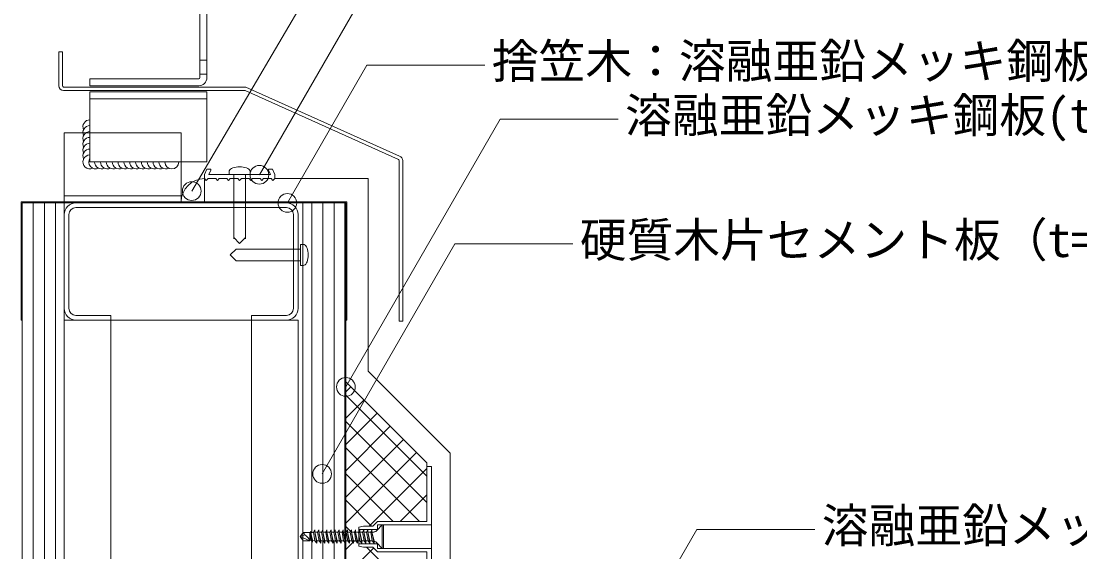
# Model space of a CAD drawing. Units: millimetres, scale not verified. Extents: x -1381 to 1379, y -955 to 955.
# Drawn here: x -582.7 to -130.1, y 12 to 238.6 of the extents above; entities that cross this region are included whole.
import ezdxf
from ezdxf.enums import TextEntityAlignment as Align

# ---------------------------------------------------------------- set-up
doc = ezdxf.new("R2010")
doc.units = ezdxf.units.MM
doc.header["$LTSCALE"] = 3
for name, color, linetype, lineweight in [('0-1_HATCH', 9, 'Continuous', 18), ('0-2_BOUSUI', 1, 'Continuous', 18), ('0-3_MOJI', 7, 'Continuous', 18), ('0-4_KANAMONO_SCREW', 4, 'Continuous', 18), ('0-5_dannnetu', 6, 'Continuous', 18), ('0-6_KANAMONO', 5, 'Continuous', 18), ('0-8_doubuti', 5, 'Continuous', 18), ('0-A_bo-do', 3, 'Continuous', 18), ('0-B_ZATU', 6, 'Continuous', 18)]:
    doc.layers.add(name, color=color, linetype=linetype, lineweight=lineweight)
doc.styles.add('ＭＳ ゴシック', font='')
doc.styles.get('ＭＳ ゴシック').set_extended_font_data('MS Gothic')

msp = doc.modelspace()

# ---------------------------------------------------------------- linework, layer by layer
at = {"layer": '0-1_HATCH'}
for p, q in [((-582.332, -581.775), (-582.332, 161.008)), ((-577.569, -579.025), (-577.569, 161.008)), ((-572.807, -575.166), (-572.807, 161.008)), ((-568.044, -573.526), (-568.044, 161.008)), ((-458.507, 20.074), (-458.507, 161.008)), ((-453.744, 20.358), (-453.744, 161.008)), ((-448.982, 20.491), (-448.982, 161.008)), ((-443.938, 80.325), (-441.796, 82.467)), ((-409.338, 44.347), (-443.938, 78.947)), ((-443.938, 69.099), (-436.183, 76.854)), ((-443.938, 57.874), (-430.571, 71.241)), ((-409.338, 33.122), (-443.938, 67.722)), ((-443.938, 46.649), (-424.958, 65.629)), ((-443.938, 35.423), (-419.345, 60.016)), ((-412.45, 25.008), (-443.938, 56.496)), ((-443.938, 24.198), (-413.733, 54.403)), ((-423.675, 25.008), (-443.938, 45.271)), ((-433.902, 23.008), (-409.338, 47.573)), ((-420.677, 25.008), (-409.338, 36.347)), ((-432.901, 23.008), (-443.938, 34.046)), ((-441.851, 20.733), (-443.938, 22.82)), ((-409.451, 25.008), (-409.338, 25.122)), ((-441.476, 20.358), (-441.513, 20.395)), ((-458.507, -98.992), (-458.507, 16.672)), ((-453.744, -98.992), (-453.744, 16.658)), ((-448.982, -98.992), (-448.982, 16.658)), ((-443.938, 12.973), (-440.901, 16.009)), ((-443.938, 1.747), (-432.007, 13.678)), ((-440.638, 16.273), (-440.252, 16.658)), ((-409.338, -11.78), (-435.126, 14.008))]:
    msp.add_line(p, q, dxfattribs=at)
at = {"layer": '0-2_BOUSUI'}
msp.add_line((-504.338, 161.408), (-504.338, 171.258), dxfattribs=at)
msp.add_lwpolyline([(899.47, -54.992), (-355.196, -54.992), (-399.338, -10.849), (-399.338, 54.151), (-434.338, 89.151), (-434.338, 171.408), (-474.338, 171.408)], dxfattribs=at)
msp.add_arc((-504.338, 161.408), 10, 90, 180, dxfattribs=at)
at = {"layer": '0-3_MOJI'}
for points in [[(-360.216, 334.76), (-410.654, 334.76), (-509.812, 166.06)], [(-362.476, 290.773), (-412.914, 290.773), (-480.901, 173.016)], [(-384.506, 219.887), (-434.945, 219.887), (-468.938, 161.009)], [(-327.523, 196.715), (-377.961, 196.715), (-443.938, 82.44)], [(-346.923, 143.503), (-397.361, 143.503), (-454.071, 45.279)], [(-243.438, 21.577), (-293.876, 21.577), (-361.863, -96.179)]]:
    msp.add_lwpolyline(points, dxfattribs=at)
for centre in [(-480.901, 173.016), (-509.812, 166.06), (-468.938, 161.009), (-443.938, 82.44), (-454.071, 45.279)]:
    msp.add_circle(centre, 4, dxfattribs=at)
at = {"layer": '0-4_KANAMONO_SCREW'}
for p, q in [((-493.838, 174.408), (-493.769, 174.756)), ((-493.838, 174.408), (-493.838, 173.108)), ((-484.838, 173.108), (-493.838, 173.108)), ((-493.769, 174.756), (-493.566, 175.092)), ((-493.566, 175.092), (-493.235, 175.408)), ((-493.235, 175.408), (-492.785, 175.694)), ((-492.785, 175.694), (-492.23, 175.94)), ((-492.23, 175.94), (-491.588, 176.14)), ((-491.838, 173.108), (-491.838, 145.608)), ((-491.588, 176.14), (-490.877, 176.287)), ((-490.877, 176.287), (-490.119, 176.378)), ((-490.119, 176.378), (-489.338, 176.408)), ((-489.338, 176.408), (-488.556, 176.378)), ((-488.556, 176.378), (-487.799, 176.287)), ((-487.799, 176.287), (-487.088, 176.14)), ((-487.088, 176.14), (-486.445, 175.94)), ((-486.838, 173.108), (-486.838, 145.608)), ((-486.445, 175.94), (-485.891, 175.694)), ((-485.891, 175.694), (-485.441, 175.408)), ((-485.441, 175.408), (-485.109, 175.092)), ((-485.109, 175.092), (-484.906, 174.756)), ((-484.906, 174.756), (-484.838, 174.408)), ((-484.838, 174.408), (-484.838, 173.108)), ((-489.338, 143.708), (-491.838, 146.208)), ((-489.338, 143.708), (-486.838, 146.208)), ((-493.338, 138.808), (-490.838, 141.308)), ((-463.338, 141.308), (-490.838, 141.308)), ((-463.338, 143.308), (-463.338, 134.308)), ((-462.038, 143.308), (-463.338, 143.308)), ((-461.691, 143.24), (-462.038, 143.308)), ((-461.354, 143.037), (-461.691, 143.24)), ((-461.038, 142.705), (-461.354, 143.037)), ((-460.753, 142.256), (-461.038, 142.705)), ((-460.506, 141.701), (-460.753, 142.256)), ((-460.306, 141.058), (-460.506, 141.701)), ((-460.159, 140.347), (-460.306, 141.058)), ((-460.069, 139.59), (-460.159, 140.347)), ((-493.338, 138.808), (-490.838, 136.308)), ((-463.338, 136.308), (-490.838, 136.308)), ((-460.753, 135.361), (-460.506, 135.916)), ((-460.506, 135.916), (-460.306, 136.558)), ((-460.306, 136.558), (-460.159, 137.269)), ((-460.159, 137.269), (-460.069, 138.027)), ((-460.038, 138.808), (-460.069, 139.59)), ((-460.069, 138.027), (-460.038, 138.808)), ((-462.038, 134.308), (-463.338, 134.308)), ((-462.038, 134.308), (-461.691, 134.377)), ((-461.691, 134.377), (-461.354, 134.58)), ((-461.354, 134.58), (-461.038, 134.911)), ((-461.038, 134.911), (-460.753, 135.361)), ((-428.338, 23.508), (-430.758, 21.088)), ((-428.338, 23.508), (-427.838, 23.508)), ((-427.838, 23.508), (-427.838, 13.508)), ((-463.438, 18.508), (-462.212, 20.258)), ((-463.438, 18.508), (-461.434, 19.25)), ((-463.438, 18.508), (-462.212, 16.758)), ((-459.27, 20.258), (-462.212, 20.258)), ((-458.838, 20.74), (-459.27, 19.94)), ((-459.27, 20.258), (-459.27, 16.758)), ((-459.27, 19.94), (-458.738, 16.98)), ((-457.804, 20.358), (-458.838, 19.94)), ((-458.838, 19.94), (-458.138, 16.18)), ((-457.263, 21.358), (-457.804, 20.358)), ((-457.804, 20.358), (-457.138, 16.658)), ((-457.263, 21.358), (-457.263, 20.358)), ((-456.054, 20.358), (-457.263, 20.358)), ((-457.263, 20.358), (-456.388, 15.658)), ((-457.263, 20.358), (-456.388, 16.658)), ((-455.513, 21.358), (-456.054, 20.358)), ((-456.054, 20.358), (-455.388, 16.658)), ((-455.513, 21.358), (-455.513, 20.358)), ((-454.304, 20.358), (-455.513, 20.358)), ((-455.513, 20.358), (-454.638, 15.658)), ((-455.513, 20.358), (-454.638, 16.658)), ((-453.763, 21.358), (-454.304, 20.358)), ((-454.304, 20.358), (-453.638, 16.658)), ((-453.763, 21.358), (-453.763, 20.358)), ((-453.763, 20.358), (-452.888, 15.658)), ((-453.763, 20.358), (-452.888, 16.658)), ((-452.554, 20.358), (-453.763, 20.358)), ((-452.013, 21.358), (-452.013, 20.358)), ((-450.804, 20.358), (-452.013, 20.358)), ((-452.013, 20.358), (-451.138, 15.658)), ((-452.013, 20.358), (-451.138, 16.658)), ((-450.263, 21.358), (-450.804, 20.358)), ((-450.804, 20.358), (-450.138, 16.658)), ((-450.263, 21.358), (-450.263, 20.358)), ((-449.054, 20.358), (-450.263, 20.358)), ((-450.263, 20.358), (-449.388, 15.658)), ((-450.263, 20.358), (-449.388, 16.658)), ((-448.513, 21.358), (-449.054, 20.358)), ((-449.054, 20.358), (-448.388, 16.658)), ((-448.513, 21.358), (-448.513, 20.358)), ((-447.304, 20.358), (-448.513, 20.358)), ((-448.513, 20.358), (-447.638, 15.658)), ((-448.513, 20.358), (-447.638, 16.658)), ((-446.763, 21.358), (-447.304, 20.358)), ((-445.554, 20.358), (-446.763, 20.358)), ((-446.763, 20.358), (-445.888, 16.658)), ((-445.013, 21.358), (-445.554, 20.358)), ((-443.804, 20.358), (-445.013, 20.358)), ((-445.013, 20.358), (-444.138, 16.658)), ((-443.263, 21.358), (-443.804, 20.358)), ((-442.054, 20.358), (-443.263, 20.358)), ((-443.263, 20.358), (-442.388, 16.658)), ((-441.513, 21.358), (-442.054, 20.358)), ((-440.304, 20.358), (-441.513, 20.358)), ((-441.513, 20.358), (-440.638, 16.658)), ((-439.763, 21.358), (-440.304, 20.358)), ((-438.554, 20.358), (-439.763, 20.358)), ((-439.763, 20.358), (-438.888, 16.658)), ((-438.013, 21.358), (-438.554, 20.358)), ((-436.804, 20.358), (-438.013, 20.358)), ((-438.013, 20.358), (-437.138, 16.658)), ((-436.263, 21.358), (-436.804, 20.358)), ((-436.804, 20.358), (-436.138, 16.658)), ((-435.054, 20.358), (-436.263, 20.358)), ((-436.263, 20.358), (-435.388, 16.658)), ((-434.513, 21.358), (-435.054, 20.358)), ((-433.304, 20.358), (-434.513, 20.358)), ((-434.513, 20.358), (-433.638, 16.658)), ((-432.763, 21.358), (-433.304, 20.358)), ((-432.763, 20.358), (-431.888, 16.658)), ((-432.763, 20.358), (-431.888, 20.358)), ((-431.888, 20.508), (-431.657, 20.57)), ((-431.888, 20.508), (-431.888, 20.358)), ((-458.738, 16.98), (-459.27, 16.98)), ((-457.138, 16.658), (-458.138, 16.98)), ((-457.138, 16.658), (-456.388, 15.658)), ((-455.388, 16.658), (-456.388, 16.658)), ((-456.388, 15.658), (-456.388, 16.658)), ((-455.388, 16.658), (-454.638, 15.658)), ((-453.638, 16.658), (-454.638, 16.658)), ((-454.638, 15.658), (-454.638, 16.658)), ((-453.638, 16.658), (-452.888, 15.658)), ((-452.888, 15.658), (-452.888, 16.658)), ((-451.888, 16.658), (-451.138, 15.658)), ((-450.138, 16.658), (-451.138, 16.658)), ((-451.138, 15.658), (-451.138, 16.658)), ((-450.138, 16.658), (-449.388, 15.658)), ((-448.388, 16.658), (-449.388, 16.658)), ((-449.388, 15.658), (-449.388, 16.658)), ((-448.388, 16.658), (-447.638, 15.658)), ((-446.638, 16.658), (-447.638, 16.658)), ((-447.638, 15.658), (-447.638, 16.658)), ((-444.888, 16.658), (-445.888, 16.658)), ((-445.888, 15.658), (-445.888, 16.658)), ((-443.138, 16.658), (-444.138, 16.658)), ((-444.138, 15.658), (-444.138, 16.658)), ((-441.388, 16.658), (-442.388, 16.658)), ((-442.388, 15.658), (-442.388, 16.658)), ((-439.638, 16.658), (-440.638, 16.658)), ((-440.638, 15.658), (-440.638, 16.658)), ((-437.888, 16.658), (-438.888, 16.658)), ((-438.888, 15.658), (-438.888, 16.658)), ((-436.138, 16.658), (-437.138, 16.658)), ((-437.138, 15.658), (-437.138, 16.658)), ((-436.138, 16.658), (-435.388, 15.658)), ((-434.388, 16.658), (-435.388, 16.658)), ((-435.388, 15.658), (-435.388, 16.658)), ((-432.638, 16.658), (-433.638, 16.658)), ((-433.638, 15.658), (-433.638, 16.658)), ((-431.888, 15.658), (-431.888, 16.658)), ((-431.888, 16.508), (-431.657, 16.447)), ((-428.338, 13.508), (-427.838, 13.508))]:
    msp.add_line(p, q, dxfattribs=at)
for points in [[(-428.338, 23.508), (-428.338, 13.508), (-430.758, 15.929)], [(-463.438, 18.508), (-459.27, 16.758), (-462.212, 16.758)], [(-458.838, 20.74), (-458.838, 19.94), (-458.138, 16.98)], [(-452.013, 21.358), (-452.554, 20.358), (-451.888, 16.658), (-452.888, 16.658)], [(-447.304, 20.358), (-446.638, 16.658), (-445.888, 15.658)], [(-446.763, 21.358), (-446.763, 20.358), (-445.888, 15.658)], [(-445.554, 20.358), (-444.888, 16.658), (-444.138, 15.658)], [(-445.013, 21.358), (-445.013, 20.358), (-444.138, 15.658)], [(-443.804, 20.358), (-443.138, 16.658), (-442.388, 15.658)], [(-443.263, 21.358), (-443.263, 20.358), (-442.388, 15.658)], [(-442.054, 20.358), (-441.388, 16.658), (-440.638, 15.658)], [(-441.513, 21.358), (-441.513, 20.358), (-440.638, 15.658)], [(-440.304, 20.358), (-439.638, 16.658), (-438.888, 15.658)], [(-439.763, 21.358), (-439.763, 20.358), (-438.888, 15.658)], [(-438.554, 20.358), (-437.888, 16.658), (-437.138, 15.658)], [(-438.013, 21.358), (-438.013, 20.358), (-437.138, 15.658)], [(-436.263, 21.358), (-436.263, 20.358), (-435.388, 15.658)], [(-435.054, 20.358), (-434.388, 16.658), (-433.638, 15.658)], [(-434.513, 21.358), (-434.513, 20.358), (-433.638, 15.658)], [(-433.304, 20.358), (-432.638, 16.658), (-431.888, 15.658)], [(-432.763, 21.358), (-432.763, 20.358), (-431.888, 15.658)], [(-458.738, 16.98), (-458.138, 16.18), (-458.138, 16.98)]]:
    msp.add_lwpolyline(points, dxfattribs=at)
for centre, radius, start, end in [((-463.438, 18.508), 2.136, 20.30447, 55), ((-464.455, 14.441), 5.679, 24.08593, 57.8643), ((-432.172, 22.502), 2, 284.93142, 315), ((-432.172, 14.514), 2, 45, 75.06858)]:
    msp.add_arc(centre, radius, start, end, dxfattribs=at)
at = {"layer": '0-5_dannnetu'}
for p, q in [((-444.338, 85.008), (-409.338, 50.008)), ((-409.338, 50.008), (-409.338, 25.008))]:
    msp.add_line(p, q, dxfattribs=at)
at = {"layer": '0-6_KANAMONO'}
for points in [[(-503.588, 170.608), (-504.338, 171.408), (-504.338, 173.108), (-503.338, 175.408), (-501.942, 175.408)], [(-476.734, 175.408), (-475.338, 175.408), (-474.338, 173.108), (-474.338, 171.408), (-475.088, 170.608), (-475.838, 171.408), (-479.088, 171.408), (-479.838, 170.608), (-480.588, 171.408), (-483.838, 171.408), (-484.588, 170.608), (-485.338, 171.408), (-488.588, 171.408), (-489.338, 170.608), (-490.088, 171.408), (-493.338, 171.408), (-494.088, 170.608), (-494.838, 171.408), (-498.088, 171.408), (-498.838, 170.608), (-499.588, 171.408), (-502.838, 171.408), (-503.588, 170.608)], [(-501.667, 174.989), (-502.484, 173.108), (-476.192, 173.108), (-477.009, 174.989)]]:
    msp.add_lwpolyline(points, dxfattribs=at)
for points in [[(-443.938, 111.008), (-443.938, 161.008), (-582.338, 161.008), (-582.338, 111.008), (-582.738, 111.008), (-582.738, 161.408), (-443.538, 161.408), (-443.538, 111.008)], [(-444.338, -98.992), (-444.338, 0.008), (-444.338, 3.74), (-444.338, 161.008), (-443.938, 161.008), (-443.938, 3.872), (-443.938, 0.14), (-443.938, -98.992)]]:
    msp.add_lwpolyline(points, close=True, dxfattribs=at)
for centre, start, end in [((-501.942, 175.108), 336.50143, 90), ((-476.734, 175.108), 90, 203.49857)]:
    msp.add_arc(centre, 0.3, start, end, dxfattribs=at)
at = {"layer": '0-8_doubuti'}
for p, q in [((-559.338, 161.008), (-469.338, 161.008)), ((-469.338, 159.008), (-559.338, 159.008)), ((-564.338, 116.008), (-564.338, 156.008)), ((-562.338, 156.008), (-562.338, 116.008)), ((-466.338, 116.008), (-466.338, 156.008)), ((-464.338, 156.008), (-464.338, 116.008)), ((-564.338, 111.008), (-564.338, -238.992)), ((-464.338, 111.008), (-564.338, 111.008)), ((-544.338, 111.008), (-559.338, 111.008)), ((-544.338, 111.008), (-544.338, -238.992)), ((-484.338, 111.008), (-484.338, -238.992)), ((-464.338, 111.008), (-464.338, -238.992))]:
    msp.add_line(p, q, dxfattribs=at)
for points in [[(-559.338, 113.008), (-544.338, 113.008), (-544.338, 111.008)], [(-469.338, 111.008), (-484.338, 111.008), (-484.338, 113.008), (-469.338, 113.008)]]:
    msp.add_lwpolyline(points, dxfattribs=at)
for centre, radius, start, end in [((-559.338, 156.008), 5, 90, 180), ((-559.338, 156.008), 3, 90, 180), ((-469.338, 156.008), 5, 0, 90), ((-469.338, 156.008), 3, 0, 90), ((-559.338, 116.008), 5, 180, 270), ((-559.338, 116.008), 3, 180, 270), ((-469.338, 116.008), 5, 270, 0), ((-469.338, 116.008), 3, 270, 0)]:
    msp.add_arc(centre, radius, start, end, dxfattribs=at)
at = {"layer": '0-A_bo-do'}
msp.add_lwpolyline([(-564.338, -571.386), (-564.338, 161.008), (-582.338, 161.008), (-582.338, -581.779)], dxfattribs=at)
msp.add_lwpolyline([(-462.338, 161.008), (-444.338, 161.008), (-444.338, -98.992), (-462.338, -98.992)], close=True, dxfattribs=at)
at = {"layer": '0-B_ZATU'}
for p, q in [((-506.338, 249.396), (-506.338, 214.508)), ((-503.338, 249.396), (-503.338, 214.508)), ((-565.138, 225.508), (-566.638, 225.508)), ((-566.638, 211.008), (-566.638, 225.508)), ((-565.138, 211.008), (-565.138, 225.508)), ((-503.338, 222.008), (-506.338, 222.008)), ((-506.838, 214.008), (-553.338, 214.008)), ((-553.338, 214.008), (-553.338, 211.008)), ((-506.338, 216.008), (-503.338, 216.008)), ((-486.638, 210.508), (-564.638, 210.508)), ((-486.91, 209.008), (-564.638, 209.008)), ((-506.838, 211.008), (-553.338, 211.008)), ((-553.338, 208.508), (-503.338, 208.508)), ((-553.338, 205.508), (-553.338, 208.508)), ((-503.338, 208.508), (-503.338, 205.508)), ((-486.91, 209.008), (-421.462, 179.591)), ((-486.638, 210.508), (-420.936, 180.995)), ((-553.338, 205.508), (-553.338, 178.508)), ((-503.338, 205.508), (-553.338, 205.508)), ((-503.338, 205.508), (-503.338, 178.508)), ((-553.338, 191.008), (-564.338, 191.008)), ((-564.338, 191.008), (-564.338, 161.008)), ((-514.338, 191.008), (-553.338, 191.008)), ((-514.338, 191.008), (-514.338, 178.508)), ((-503.338, 178.508), (-553.338, 178.508)), ((-514.338, 161.008), (-514.338, 178.508)), ((-421.138, 179.122), (-421.138, 110.508)), ((-419.638, 179.122), (-419.638, 110.508)), ((-564.338, 164.008), (-514.338, 164.008)), ((-564.338, 161.009), (-514.338, 161.009)), ((-421.138, 110.509), (-419.638, 110.509)), ((-407.338, 23.508), (-407.338, 13.508)), ((-438.338, 21.508), (-438.338, 15.508))]:
    msp.add_line(p, q, dxfattribs=at)
for points in [[(-430.338, 21.508), (-430.338, 23.508), (-407.338, 23.508), (-407.338, 48.508), (-409.338, 48.508), (-409.338, 25.008), (-430.338, 25.008), (-432.338, 23.008), (-436.338, 23.008), (-438.338, 22.508), (-438.338, 21.508)], [(-430.338, 15.508), (-430.338, 13.508), (-407.338, 13.508), (-407.338, -11.492), (-409.338, -11.492), (-409.338, 12.008), (-430.338, 12.008), (-432.338, 14.008), (-436.338, 14.008), (-438.338, 14.508), (-438.338, 15.508)]]:
    msp.add_lwpolyline(points, close=True, dxfattribs=at)
for centre, radius, start, end in [((-506.838, 214.508), 3.5, 270, 0), ((-506.838, 214.508), 0.5, 270, 0), ((-564.638, 211.008), 2, 180, 270), ((-564.638, 211.008), 0.5, 180, 270), ((-553.338, 193.508), 3, 90, 204.62431), ((-553.338, 191.008), 3, 90, 204.62431), ((-553.338, 188.508), 3, 90, 204.62431), ((-553.338, 186.008), 3, 90, 204.62431), ((-553.338, 183.508), 3, 90, 204.62431), ((-553.338, 181.008), 3, 90, 204.62431), ((-553.338, 178.508), 3, 90, 294.62431), ((-550.838, 178.508), 3, 146.44269, 294.62431), ((-548.338, 178.508), 3, 180, 294.62431), ((-545.838, 178.508), 3, 180, 294.62431), ((-543.338, 178.508), 3, 180, 294.62431), ((-540.838, 178.508), 3, 180, 294.62431), ((-538.338, 178.508), 3, 180, 294.62431), ((-535.838, 178.508), 3, 180, 294.62431), ((-533.338, 178.508), 3, 180, 294.62431), ((-530.838, 178.508), 3, 180, 294.62431), ((-528.338, 178.508), 3, 180, 294.62431), ((-525.838, 178.508), 3, 180, 294.62431), ((-523.338, 178.508), 3, 180, 294.62431), ((-520.838, 178.508), 3, 180, 294.62431), ((-518.338, 178.508), 3, 180, 0), ((-421.638, 179.122), 0.5, 0, 69.44396), ((-421.638, 179.122), 2, 0, 69.44396)]:
    msp.add_arc(centre, radius, start, end, dxfattribs=at)

# ---------------------------------------------------------------- texts
at = {"layer": '0-3_MOJI', "style": 'ＭＳ ゴシック'}
for s, p in [('捨笠木：溶融亜鉛メッキ鋼板(t=1.0)', (-381.506, 209.887)), ('溶融亜鉛メッキ鋼板(t=0.4)', (-324.523, 186.715)), ('硬質木片セメント板（t=18）', (-343.923, 133.503)), ('溶融亜鉛メッキ鋼板(t=1.0)', (-240.438, 11.577))]:
    msp.add_text(s, height=14.66, dxfattribs=at).set_placement(p, align=Align.BOTTOM_LEFT)

doc.saveas('drawing.dxf')
